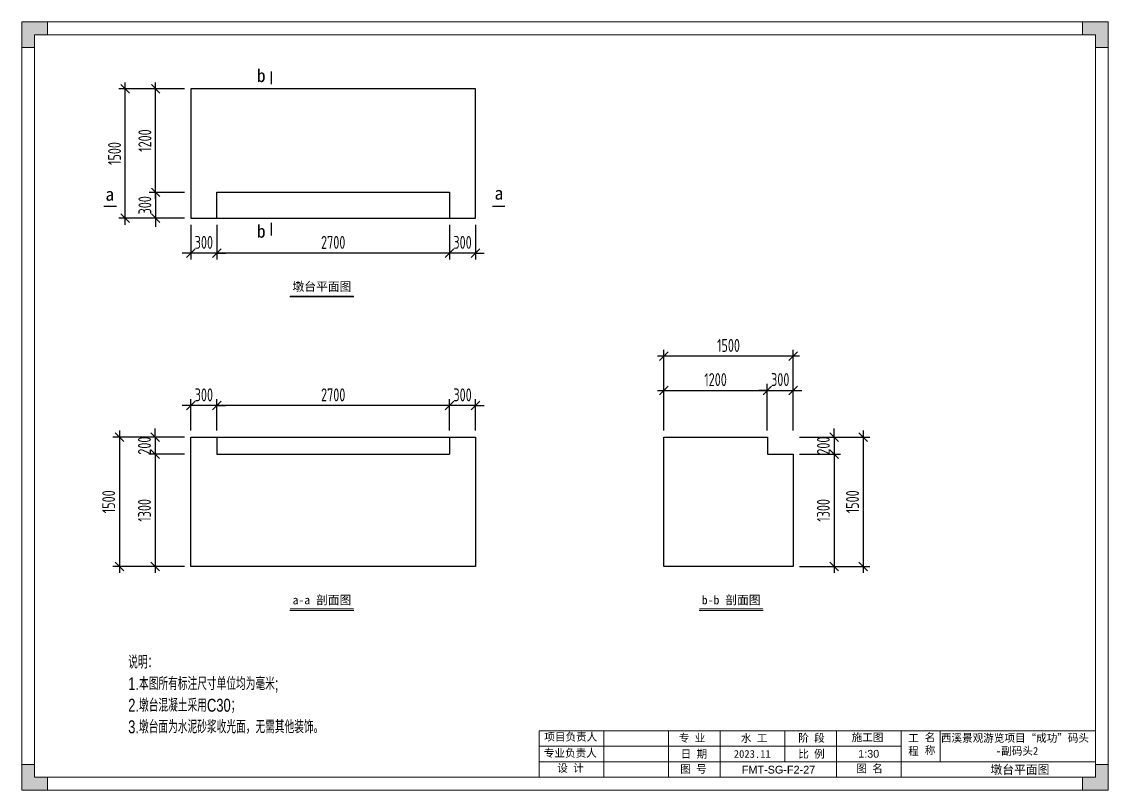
# Model space of a CAD drawing. Header units: millimetres. Extents: x 136606 to 1231039, y 82794 to 127364.
# Drawn here: x 976325 to 988925, y 118454 to 127364 of the extents above; entities that cross this region are included whole.
import ezdxf

# ---------------------------------------------------------------- set-up
doc = ezdxf.new("R2010")
doc.units = ezdxf.units.MM
doc.layers.add('00打印图框', color=255, linetype='Continuous')
doc.layers.add('图框', color=7, linetype='Continuous', lineweight=13)
doc.layers.add('文本', color=3, linetype='Continuous', lineweight=13)
doc.styles.add('Arial', font='arial.ttf')
doc.styles.add('hztxt', font='ros1.shx', dxfattribs={"width": 0.8, "bigfont": 'hztxt.shx'})
doc.styles.get("Standard").update_dxf_attribs({"font": 'arial.ttf'})
doc.dimstyles.new('DIM-50', dxfattribs={"dimscale": 50, "dimtxt": 3, "dimasz": 2, "dimexe": 1.5, "dimexo": 1.5, "dimgap": 1, "dimtad": 1, "dimdec": 1, "dimdsep": 46, "dimtxsty": 'hztxt', "dimblk": 'OBLIQUE', "dimcen": 0, "dimdle": 1.5, "dimclrd": 9, "dimclre": 9, "dimclrt": 2, "dimadec": 1, "dimazin": 0, "dimtfac": 1, "dimtdec": 1, "dimtix": 1, "dimtmove": 2, "dimatfit": 3, "dimldrblk": 'OBLIQUE', "dimfxl": 15, "dimtolj": 1, "dimtzin": 0, "dimarcsym": 1})

# ---------------------------------------------------------------- blocks, each defined once
blk = doc.blocks.new('_Oblique')
at = {"color": 0, "linetype": 'ByBlock', "lineweight": -2}
blk.add_line((-0.5, -0.5), (0.5, 0.5), dxfattribs=at)
blk = doc.blocks.new('*D1834')
at = {"color": 9, "lineweight": -2, "transparency": 16777216}
for p, q in [((983771, 122624), (983771, 123165)), ((984971, 122624), (984971, 123165)), ((983696, 123090), (985046, 123090))]:
    blk.add_line(p, q, dxfattribs=at)
at = {"layer": 'Defpoints', "color": 0, "transparency": 16777216}
for p in [(984971, 123090), (983771, 122549, 0), (984971, 122549, 0)]:
    blk.add_point(p, dxfattribs=at)
at = {"color": 9, "lineweight": -2, "transparency": 16777216, "xscale": 100, "yscale": 100, "zscale": 100, "rotation": 180}
blk.add_blockref('_Oblique', (983771, 123090), dxfattribs=at)
at = {"color": 9, "lineweight": -2, "transparency": 16777216, "xscale": 100, "yscale": 100, "zscale": 100}
blk.add_blockref('_Oblique', (984971, 123090), dxfattribs=at)
at = {"color": 2, "transparency": 16777216, "insert": (984371, 123215), "char_height": 150, "attachment_point": 5, "style": 'hztxt'}
blk.add_mtext('\\A1;1200', dxfattribs=at)
blk = doc.blocks.new('*D1835')
at = {"color": 9, "lineweight": -2, "transparency": 16777216}
for p, q in [((984971, 122624), (984971, 123165)), ((985271, 122624), (985271, 123165)), ((984971, 123090), (984871, 123090)), ((984971, 123090), (985271, 123090)), ((985271, 123090), (985371, 123090))]:
    blk.add_line(p, q, dxfattribs=at)
at = {"layer": 'Defpoints', "color": 0, "transparency": 16777216}
for p in [(985271, 123090), (984971, 122549, 0), (985271, 122549, 0)]:
    blk.add_point(p, dxfattribs=at)
at = {"color": 9, "lineweight": -2, "transparency": 16777216, "xscale": 100, "yscale": 100, "zscale": 100}
blk.add_blockref('_Oblique', (984971, 123090), dxfattribs=at)
at = {"color": 9, "lineweight": -2, "transparency": 16777216, "xscale": 100, "yscale": 100, "zscale": 100, "rotation": 180}
blk.add_blockref('_Oblique', (985271, 123090), dxfattribs=at)
at = {"color": 2, "transparency": 16777216, "insert": (985121, 123215), "char_height": 150, "attachment_point": 5, "style": 'hztxt'}
blk.add_mtext('\\A1;300', dxfattribs=at)
blk = doc.blocks.new('*D1836')
at = {"color": 9, "lineweight": -2, "transparency": 16777216}
for p, q in [((985346, 123486), (983696, 123486)), ((983771, 122624), (983771, 123561)), ((985271, 122624), (985271, 123561))]:
    blk.add_line(p, q, dxfattribs=at)
at = {"layer": 'Defpoints', "color": 0, "transparency": 16777216}
for p in [(983771, 123486), (983771, 122549, 0), (985271, 122549, 0)]:
    blk.add_point(p, dxfattribs=at)
at = {"color": 9, "lineweight": -2, "transparency": 16777216, "xscale": 100, "yscale": 100, "zscale": 100, "rotation": 180}
blk.add_blockref('_Oblique', (983771, 123486), dxfattribs=at)
at = {"color": 9, "lineweight": -2, "transparency": 16777216, "xscale": 100, "yscale": 100, "zscale": 100}
blk.add_blockref('_Oblique', (985271, 123486), dxfattribs=at)
at = {"color": 2, "transparency": 16777216, "insert": (984521, 123611), "char_height": 150, "attachment_point": 5, "style": 'hztxt'}
blk.add_mtext('\\A1;1500', dxfattribs=at)
blk = doc.blocks.new('*D1837')
at = {"color": 9, "lineweight": -2, "transparency": 16777216}
for p, q in [((985746, 122549), (985746, 122649)), ((985346, 122549), (985821, 122549)), ((985746, 122549), (985746, 122349)), ((985346, 122349), (985821, 122349)), ((985746, 122349), (985746, 122249))]:
    blk.add_line(p, q, dxfattribs=at)
at = {"layer": 'Defpoints', "color": 0, "transparency": 16777216}
for p in [(985271, 122549, 0), (985271, 122349, 0), (985746, 122349)]:
    blk.add_point(p, dxfattribs=at)
at = {"color": 9, "lineweight": -2, "transparency": 16777216, "xscale": 100, "yscale": 100, "zscale": 100}
for p, rotation in [((985746, 122549), 270), ((985746, 122349), 90)]:
    blk.add_blockref('_Oblique', p, dxfattribs=dict(at, rotation=rotation))
at = {"color": 2, "transparency": 16777216, "insert": (985621, 122449), "char_height": 150, "attachment_point": 5, "rotation": 90, "style": 'hztxt'}
blk.add_mtext('\\A1;200', dxfattribs=at)
blk = doc.blocks.new('*D1838')
at = {"color": 9, "lineweight": -2, "transparency": 16777216}
for p, q in [((985346, 122349), (985821, 122349)), ((985746, 122424), (985746, 120974)), ((985346, 121049), (985821, 121049))]:
    blk.add_line(p, q, dxfattribs=at)
at = {"layer": 'Defpoints', "color": 0, "transparency": 16777216}
for p in [(985271, 122349, 0), (985271, 121049, 0), (985746, 121049)]:
    blk.add_point(p, dxfattribs=at)
at = {"color": 9, "lineweight": -2, "transparency": 16777216, "xscale": 100, "yscale": 100, "zscale": 100}
for p, rotation in [((985746, 122349), 90), ((985746, 121049), 270)]:
    blk.add_blockref('_Oblique', p, dxfattribs=dict(at, rotation=rotation))
at = {"color": 2, "transparency": 16777216, "insert": (985621, 121699), "char_height": 150, "attachment_point": 5, "rotation": 90, "style": 'hztxt'}
blk.add_mtext('\\A1;1300', dxfattribs=at)
blk = doc.blocks.new('*D1839')
at = {"color": 9, "lineweight": -2, "transparency": 16777216}
for p, q in [((986084, 122624), (986084, 120974)), ((985346, 122549), (986159, 122549)), ((985346, 121049), (986159, 121049))]:
    blk.add_line(p, q, dxfattribs=at)
at = {"layer": 'Defpoints', "color": 0, "transparency": 16777216}
for p in [(985271, 122549, 0), (985271, 121049, 0), (986084, 121049)]:
    blk.add_point(p, dxfattribs=at)
at = {"color": 9, "lineweight": -2, "transparency": 16777216, "xscale": 100, "yscale": 100, "zscale": 100}
for p, rotation in [((986084, 122549), 90), ((986084, 121049), 270)]:
    blk.add_blockref('_Oblique', p, dxfattribs=dict(at, rotation=rotation))
at = {"color": 2, "transparency": 16777216, "insert": (985959, 121799), "char_height": 150, "attachment_point": 5, "rotation": 90, "style": 'hztxt'}
blk.add_mtext('\\A1;1500', dxfattribs=at)
blk = doc.blocks.new('*D1840')
at = {"color": 9, "lineweight": -2, "transparency": 16777216}
for p, q in [((981287, 122624), (981287, 122988)), ((981587, 122624), (981587, 122988)), ((981287, 122913), (981187, 122913)), ((981587, 122913), (981287, 122913)), ((981587, 122913), (981687, 122913))]:
    blk.add_line(p, q, dxfattribs=at)
at = {"layer": 'Defpoints', "color": 0, "transparency": 16777216}
for p in [(981287, 122913), (981287, 122549), (981587, 122549)]:
    blk.add_point(p, dxfattribs=at)
at = {"color": 9, "lineweight": -2, "transparency": 16777216, "xscale": 100, "yscale": 100, "zscale": 100}
blk.add_blockref('_Oblique', (981287, 122913), dxfattribs=at)
at = {"color": 9, "lineweight": -2, "transparency": 16777216, "xscale": 100, "yscale": 100, "zscale": 100, "rotation": 180}
blk.add_blockref('_Oblique', (981587, 122913), dxfattribs=at)
at = {"color": 2, "transparency": 16777216, "insert": (981437, 123038), "char_height": 150, "attachment_point": 5, "style": 'hztxt'}
blk.add_mtext('\\A1;300', dxfattribs=at)
blk = doc.blocks.new('*D1841')
at = {"color": 9, "lineweight": -2, "transparency": 16777216}
for p, q in [((978587, 122624), (978587, 122988)), ((981287, 122624), (981287, 122988)), ((981362, 122913), (978512, 122913))]:
    blk.add_line(p, q, dxfattribs=at)
at = {"layer": 'Defpoints', "color": 0, "transparency": 16777216}
for p in [(978587, 122913), (978587, 122549), (981287, 122549)]:
    blk.add_point(p, dxfattribs=at)
at = {"color": 9, "lineweight": -2, "transparency": 16777216, "xscale": 100, "yscale": 100, "zscale": 100, "rotation": 180}
blk.add_blockref('_Oblique', (978587, 122913), dxfattribs=at)
at = {"color": 9, "lineweight": -2, "transparency": 16777216, "xscale": 100, "yscale": 100, "zscale": 100}
blk.add_blockref('_Oblique', (981287, 122913), dxfattribs=at)
at = {"color": 2, "transparency": 16777216, "insert": (979937, 123038), "char_height": 150, "attachment_point": 5, "style": 'hztxt'}
blk.add_mtext('\\A1;2700', dxfattribs=at)
blk = doc.blocks.new('*D1842')
at = {"color": 9, "lineweight": -2, "transparency": 16777216}
for p, q in [((978287, 122624), (978287, 122988)), ((978587, 122624), (978587, 122988)), ((978287, 122913), (978187, 122913)), ((978587, 122913), (978287, 122913)), ((978587, 122913), (978687, 122913))]:
    blk.add_line(p, q, dxfattribs=at)
at = {"layer": 'Defpoints', "color": 0, "transparency": 16777216}
for p in [(978287, 122913), (978287, 122549), (978587, 122549)]:
    blk.add_point(p, dxfattribs=at)
at = {"color": 9, "lineweight": -2, "transparency": 16777216, "xscale": 100, "yscale": 100, "zscale": 100}
blk.add_blockref('_Oblique', (978287, 122913), dxfattribs=at)
at = {"color": 9, "lineweight": -2, "transparency": 16777216, "xscale": 100, "yscale": 100, "zscale": 100, "rotation": 180}
blk.add_blockref('_Oblique', (978587, 122913), dxfattribs=at)
at = {"color": 2, "transparency": 16777216, "insert": (978437, 123038), "char_height": 150, "attachment_point": 5, "style": 'hztxt'}
blk.add_mtext('\\A1;300', dxfattribs=at)
blk = doc.blocks.new('*D1843')
at = {"color": 9, "lineweight": -2, "transparency": 16777216}
for p, q in [((977873, 122549), (977873, 122649)), ((978212, 122549), (977798, 122549)), ((977873, 122549), (977873, 122349)), ((978212, 122349), (977798, 122349)), ((977873, 122349), (977873, 122249))]:
    blk.add_line(p, q, dxfattribs=at)
at = {"layer": 'Defpoints', "color": 0, "transparency": 16777216}
for p in [(978287, 122549), (977873, 122349), (978287, 122349)]:
    blk.add_point(p, dxfattribs=at)
at = {"color": 9, "lineweight": -2, "transparency": 16777216, "xscale": 100, "yscale": 100, "zscale": 100}
for p, rotation in [((977873, 122549), 270), ((977873, 122349), 90)]:
    blk.add_blockref('_Oblique', p, dxfattribs=dict(at, rotation=rotation))
at = {"color": 2, "transparency": 16777216, "insert": (977748, 122449), "char_height": 150, "attachment_point": 5, "rotation": 90, "style": 'hztxt'}
blk.add_mtext('\\A1;200', dxfattribs=at)
blk = doc.blocks.new('*D1844')
at = {"color": 9, "lineweight": -2, "transparency": 16777216}
for p, q in [((978212, 122349), (977798, 122349)), ((977873, 122424), (977873, 120974)), ((978212, 121049), (977798, 121049))]:
    blk.add_line(p, q, dxfattribs=at)
at = {"layer": 'Defpoints', "color": 0, "transparency": 16777216}
for p in [(978287, 122349), (977873, 121049), (978287, 121049)]:
    blk.add_point(p, dxfattribs=at)
at = {"color": 9, "lineweight": -2, "transparency": 16777216, "xscale": 100, "yscale": 100, "zscale": 100}
for p, rotation in [((977873, 122349), 90), ((977873, 121049), 270)]:
    blk.add_blockref('_Oblique', p, dxfattribs=dict(at, rotation=rotation))
at = {"color": 2, "transparency": 16777216, "insert": (977748, 121699), "char_height": 150, "attachment_point": 5, "rotation": 90, "style": 'hztxt'}
blk.add_mtext('\\A1;1300', dxfattribs=at)
blk = doc.blocks.new('*D1845')
at = {"color": 9, "lineweight": -2, "transparency": 16777216}
for p, q in [((977458, 122624), (977458, 120974)), ((978212, 122549), (977383, 122549)), ((978212, 121049), (977383, 121049))]:
    blk.add_line(p, q, dxfattribs=at)
at = {"layer": 'Defpoints', "color": 0, "transparency": 16777216}
for p in [(978287, 122549), (977458, 121049), (978287, 121049)]:
    blk.add_point(p, dxfattribs=at)
at = {"color": 9, "lineweight": -2, "transparency": 16777216, "xscale": 100, "yscale": 100, "zscale": 100}
for p, rotation in [((977458, 122549), 90), ((977458, 121049), 270)]:
    blk.add_blockref('_Oblique', p, dxfattribs=dict(at, rotation=rotation))
at = {"color": 2, "transparency": 16777216, "insert": (977333, 121799), "char_height": 150, "attachment_point": 5, "rotation": 90, "style": 'hztxt'}
blk.add_mtext('\\A1;1500', dxfattribs=at)
blk = doc.blocks.new('*D1846')
at = {"color": 9, "lineweight": -2, "transparency": 16777216}
for p, q in [((981287, 125011), (981287, 124606)), ((981587, 125011), (981587, 124606)), ((981287, 124681), (981187, 124681)), ((981587, 124681), (981287, 124681)), ((981587, 124681), (981687, 124681))]:
    blk.add_line(p, q, dxfattribs=at)
at = {"layer": 'Defpoints', "color": 0, "transparency": 16777216}
for p in [(981287, 125086), (981587, 125086), (981287, 124681)]:
    blk.add_point(p, dxfattribs=at)
at = {"color": 9, "lineweight": -2, "transparency": 16777216, "xscale": 100, "yscale": 100, "zscale": 100}
blk.add_blockref('_Oblique', (981287, 124681), dxfattribs=at)
at = {"color": 9, "lineweight": -2, "transparency": 16777216, "xscale": 100, "yscale": 100, "zscale": 100, "rotation": 180}
blk.add_blockref('_Oblique', (981587, 124681), dxfattribs=at)
at = {"color": 2, "transparency": 16777216, "insert": (981437, 124806), "char_height": 150, "attachment_point": 5, "style": 'hztxt'}
blk.add_mtext('\\A1;300', dxfattribs=at)
blk = doc.blocks.new('*D1847')
at = {"color": 9, "lineweight": -2, "transparency": 16777216}
for p, q in [((978587, 125011), (978587, 124606)), ((981287, 125011), (981287, 124606)), ((981362, 124681), (978512, 124681))]:
    blk.add_line(p, q, dxfattribs=at)
at = {"layer": 'Defpoints', "color": 0, "transparency": 16777216}
for p in [(978587, 125086), (981287, 125086), (978587, 124681)]:
    blk.add_point(p, dxfattribs=at)
at = {"color": 9, "lineweight": -2, "transparency": 16777216, "xscale": 100, "yscale": 100, "zscale": 100, "rotation": 180}
blk.add_blockref('_Oblique', (978587, 124681), dxfattribs=at)
at = {"color": 9, "lineweight": -2, "transparency": 16777216, "xscale": 100, "yscale": 100, "zscale": 100}
blk.add_blockref('_Oblique', (981287, 124681), dxfattribs=at)
at = {"color": 2, "transparency": 16777216, "insert": (979937, 124806), "char_height": 150, "attachment_point": 5, "style": 'hztxt'}
blk.add_mtext('\\A1;2700', dxfattribs=at)
blk = doc.blocks.new('*D1848')
at = {"color": 9, "lineweight": -2, "transparency": 16777216}
for p, q in [((978287, 125011), (978287, 124606)), ((978587, 125011), (978587, 124606)), ((978287, 124681), (978187, 124681)), ((978587, 124681), (978287, 124681)), ((978587, 124681), (978687, 124681))]:
    blk.add_line(p, q, dxfattribs=at)
at = {"layer": 'Defpoints', "color": 0, "transparency": 16777216}
for p in [(978287, 125086), (978587, 125086), (978287, 124681)]:
    blk.add_point(p, dxfattribs=at)
at = {"color": 9, "lineweight": -2, "transparency": 16777216, "xscale": 100, "yscale": 100, "zscale": 100}
blk.add_blockref('_Oblique', (978287, 124681), dxfattribs=at)
at = {"color": 9, "lineweight": -2, "transparency": 16777216, "xscale": 100, "yscale": 100, "zscale": 100, "rotation": 180}
blk.add_blockref('_Oblique', (978587, 124681), dxfattribs=at)
at = {"color": 2, "transparency": 16777216, "insert": (978437, 124806), "char_height": 150, "attachment_point": 5, "style": 'hztxt'}
blk.add_mtext('\\A1;300', dxfattribs=at)
blk = doc.blocks.new('GW-TK')
at = {"layer": '图框', "linetype": 'Continuous', "lineweight": 0}
h = blk.add_hatch(color=256, dxfattribs=at)
h.dxf.hatch_style = 1
h.paths.add_polyline_path([(927183.55, 464715.01), (927183.55, 464705.01), (927188.55, 464705.01), (927188.55, 464710.01), (927193.56, 464710.01), (927193.56, 464715.01)])
h = blk.add_hatch(color=256, dxfattribs=at)
h.dxf.hatch_style = 1
h.paths.add_polyline_path([(927593.55, 464715.01), (927593.55, 464710.01), (927598.55, 464710.01), (927598.55, 464705.01), (927603.55, 464705.01), (927603.55, 464715.01)])
h = blk.add_hatch(color=256, dxfattribs=at)
h.dxf.hatch_style = 1
h.paths.add_polyline_path([(927193.56, 464418.01), (927193.56, 464423.01), (927188.55, 464423.01), (927188.55, 464428.01), (927183.55, 464428.01), (927183.55, 464418.01)])
h = blk.add_hatch(color=256, dxfattribs=at)
h.dxf.hatch_style = 1
h.paths.add_polyline_path([(927603.55, 464418.01), (927603.55, 464428.01), (927598.55, 464428.01), (927598.55, 464423.01), (927593.55, 464423.01), (927593.55, 464418.01)])
at = {"layer": '图框', "linetype": 'Continuous'}
for p, q in [((927383.55, 464441.02), (927383.55, 464423.01)), ((927408.55, 464441.02), (927408.55, 464423.01)), ((927433.55, 464441.02), (927433.55, 464423.01)), ((927453.55, 464441.02), (927453.55, 464423.01)), ((927478.55, 464441.02), (927478.55, 464429.01)), ((927498.55, 464441.02), (927498.55, 464423.01)), ((927523.55, 464441.02), (927523.55, 464423.01)), ((927538.55, 464441.02), (927538.55, 464429.01)), ((927383.55, 464435.01), (927523.55, 464435.01)), ((927451.56, 464429.01), (927383.55, 464429.01)), ((927383.55, 464429.01), (927598.55, 464429.01))]:
    blk.add_line(p, q, dxfattribs=at)
at = {"layer": '图框', "linetype": 'Continuous', "lineweight": 0}
for points in [[(927188.55, 464705.01), (927188.55, 464710.01), (927193.56, 464710.01), (927193.56, 464715.01), (927183.55, 464715.01), (927183.55, 464705.01)], [(927598.55, 464705.01), (927598.55, 464710.01), (927593.55, 464710.01), (927593.55, 464715.01), (927603.55, 464715.01), (927603.55, 464705.01)], [(927188.55, 464428.01), (927188.55, 464423.01), (927193.56, 464423.01), (927193.56, 464418.01), (927183.55, 464418.01), (927183.55, 464428.01)], [(927598.55, 464428.01), (927598.55, 464423.01), (927593.55, 464423.01), (927593.55, 464418.01), (927603.55, 464418.01), (927603.55, 464428.01)]]:
    blk.add_lwpolyline(points, close=True, dxfattribs=at)
at = {"layer": '图框'}
for points in [[(927183.55, 464715.01), (927603.55, 464715.01), (927603.55, 464418.01), (927183.55, 464418.01)], [(927188.55, 464710.01), (927598.55, 464710.01), (927598.55, 464423.01), (927188.55, 464423.01)]]:
    blk.add_lwpolyline(points, close=True, dxfattribs=at)
at = {"layer": '图框', "linetype": 'Continuous'}
blk.add_lwpolyline([(927383.55, 464441.02), (927598.55, 464441.02)], dxfattribs=at)
at = {"layer": '图框', "linetype": 'Continuous', "char_height": 3, "attachment_point": 1}
for s, width, heights, insert in [('{\\fSimSun|b0|i0|c134|p2;项目负责人}', 26.0225, [0], (927385.56, 464440.15)), ('{\\fSimSun|b0|i0|c134|p2;专 业}', 12.8345, [0], (927437.53, 464439.73)), ('{\\fSimSun|b0|i0|c134|p2;阶 段}', 17.4775, [0], (927483.73, 464439.73)), ('{\\fSimSun|b0|i0|c134|p2;工 程}', 5.2119, [0], (927526.21, 464439.66)), ('{\\fSimSun|b0|i0|c134|p2;名 称}', 5.2119, [0], (927532.62, 464439.93)), ('{\\fSimSun|b0|i0|c134|p2;专业负责人}', 24.6361, [2.04], (927385.39, 464433.9)), ('{\\fSimSun|b0|i0|c134|p2;日 期}', 11.224, [0], (927438.25, 464433.55)), ('{\\fSimSun|b0|i0|c134|p2;比 例}', 10.9146, [0], (927483.71, 464433.55)), ('{\\fSimSun|b0|i0|c134|p2;设 计}', 16.2353, [0], (927390.55, 464428.09)), ('{\\fSimSun|b0|i0|c134|p2;图 号}', 23.6261, [0], (927438.11, 464427.75)), ('{\\fSimSun|b0|i0|c134|p2;图 名}', 12.066, [0], (927506.19, 464427.94))]:
    blk.add_mtext_dynamic_manual_height_columns(s, width=width, gutter_width=17.5, heights=heights, dxfattribs=dict(at, insert=insert))
at = {"layer": '图框', "color": 3, "linetype": 'Continuous', "char_height": 3, "attachment_point": 1}
for s, width, insert in [('{\\fSimSun|b0|i0|c134|p2;水 工}', 11.224, (927461.55, 464439.63)), ('\\pt9;{\\fSimSun|b0|i0|c134|p2;施工图}', 18.6303, (927504.36, 464439.94)), ('\\pi0.39911,t9.39911;{\\fSimSun|b0|i0|c134|p2;西溪景观游览项目“成功”码头\\P\\pi21.67411,t30.67411;-副码头2}', 60.0149, (927538.45, 464439.71)), ('{\\fSimSun|b0|i0|c134|p2;2023.11}', 11.224, (927458.8, 464433.55))]:
    blk.add_mtext_dynamic_manual_height_columns(s, width=width, gutter_width=17.5, heights=[0], dxfattribs=dict(at, insert=insert))
blk = doc.blocks.new('*D1849')
at = {"color": 9, "lineweight": -2, "transparency": 16777216}
for p, q in [((978212, 125386), (977803, 125386)), ((977878, 125386), (977878, 125486)), ((977878, 125386), (977878, 125086)), ((978212, 125086), (977803, 125086)), ((977878, 125086), (977878, 124986))]:
    blk.add_line(p, q, dxfattribs=at)
at = {"layer": 'Defpoints', "color": 0, "transparency": 16777216}
for p in [(978287, 125386), (977878, 125086), (978287, 125086)]:
    blk.add_point(p, dxfattribs=at)
at = {"color": 9, "lineweight": -2, "transparency": 16777216, "xscale": 100, "yscale": 100, "zscale": 100}
for p, rotation in [((977878, 125386), 270), ((977878, 125086), 90)]:
    blk.add_blockref('_Oblique', p, dxfattribs=dict(at, rotation=rotation))
at = {"color": 2, "transparency": 16777216, "insert": (977753, 125236), "char_height": 150, "attachment_point": 5, "rotation": 90, "style": 'hztxt'}
blk.add_mtext('\\A1;300', dxfattribs=at)
blk = doc.blocks.new('*D1850')
at = {"color": 9, "lineweight": -2, "transparency": 16777216}
for p, q in [((977878, 125311), (977878, 126661)), ((978212, 126586), (977803, 126586)), ((978212, 125386), (977803, 125386))]:
    blk.add_line(p, q, dxfattribs=at)
at = {"layer": 'Defpoints', "color": 0, "transparency": 16777216}
for p in [(977878, 126586), (978287, 126586), (978287, 125386)]:
    blk.add_point(p, dxfattribs=at)
at = {"color": 9, "lineweight": -2, "transparency": 16777216, "xscale": 100, "yscale": 100, "zscale": 100}
for p, rotation in [((977878, 126586), 90), ((977878, 125386), 270)]:
    blk.add_blockref('_Oblique', p, dxfattribs=dict(at, rotation=rotation))
at = {"color": 2, "transparency": 16777216, "insert": (977753, 125986), "char_height": 150, "attachment_point": 5, "rotation": 90, "style": 'hztxt'}
blk.add_mtext('\\A1;1200', dxfattribs=at)
blk = doc.blocks.new('*D1851')
at = {"color": 9, "lineweight": -2, "transparency": 16777216}
for p, q in [((977526, 125011), (977526, 126661)), ((978212, 126586), (977451, 126586)), ((978212, 125086), (977451, 125086))]:
    blk.add_line(p, q, dxfattribs=at)
at = {"layer": 'Defpoints', "color": 0, "transparency": 16777216}
for p in [(977526, 126586), (978287, 126586), (978287, 125086)]:
    blk.add_point(p, dxfattribs=at)
at = {"color": 9, "lineweight": -2, "transparency": 16777216, "xscale": 100, "yscale": 100, "zscale": 100}
for p, rotation in [((977526, 126586), 90), ((977526, 125086), 270)]:
    blk.add_blockref('_Oblique', p, dxfattribs=dict(at, rotation=rotation))
at = {"color": 2, "transparency": 16777216, "insert": (977401, 125836), "char_height": 150, "attachment_point": 5, "rotation": 90, "style": 'hztxt'}
blk.add_mtext('\\A1;1500', dxfattribs=at)

msp = doc.modelspace()

# ---------------------------------------------------------------- linework, layer by layer
for p, q in [((979435.4567, 124177.2558), (980175.8914, 124177.2558)), ((979435.4567, 120543.6999), (980175.8914, 120543.6999)), ((984181.1239, 120543.6999), (984921.5586, 120543.6999))]:
    msp.add_line(p, q)
for points, const_width in [([(979219.9405, 126789.4925), (979219.9405, 126639.4925)], 15), ([(977424.2693, 125222.663), (977274.2693, 125222.663)], 15), ([(981780.3209, 125222.663), (981930.3209, 125222.663)], 15), ([(979219.9405, 124882.7039), (979219.9405, 125032.7039)], 15), ([(979435.4567, 124193.0558), (980175.8914, 124193.0558)], 5.4), ([(979435.4567, 120559.4999), (980175.8914, 120559.4999)], 5.4), ([(984181.1239, 120559.4999), (984921.5586, 120559.4999)], 5.4)]:
    msp.add_lwpolyline(points, dxfattribs=dict(const_width=const_width))
for points in [[(978286.9779, 125086.0982), (981586.9779, 125086.0982), (981586.9779, 126586.0982), (978286.9779, 126586.0982)], [(978286.9779, 126586.0982), (978286.9779, 125086.0982)], [(978586.9779, 125086.0982), (978586.9779, 125386.0982), (981286.9779, 125386.0982), (981286.9779, 125086.0982)], [(978286.9779, 122548.6144), (981586.9779, 122548.6144), (981586.9779, 121048.6144), (978286.9779, 121048.6144), (978286.9779, 122548.6144)], [(978586.9779, 122548.6144), (978586.9779, 122348.6144)], [(981286.9779, 122548.6144), (981286.9779, 122348.6144)], [(985271.4221, 122348.6144), (985271.4221, 121048.6383), (983771.4221, 121048.6383), (983771.4221, 122548.6144), (984971.4221, 122548.6144)], [(984971.4221, 122548.6144), (984971.4221, 122348.6144), (985271.4221, 122348.6144)], [(978586.9779, 122348.6144), (981286.9779, 122348.6144)]]:
    msp.add_lwpolyline(points)

# ---------------------------------------------------------------- block references
at = {"layer": '文本', "xscale": 30, "yscale": 30, "zscale": 30}
msp.add_blockref('GW-TK', (-26839181.6087, -13814086.4654), dxfattribs=at)

# ---------------------------------------------------------------- texts
at = {"attachment_point": 5, "line_spacing_factor": 2, "style": 'Arial'}
for s, insert, char_height in [('{\\fSimSun|b0|i0|c134|p2;b}', (979102.5764, 126738.3925), 150), ('{\\fSimSun|b0|i0|c134|p2;a}', (977346.2491, 125362.7027), 150), ('{\\fSimSun|b0|i0|c134|p2;a}', (981858.3411, 125374.9874), 150), ('{\\fSimSun|b0|i0|c134|p2;b}', (979102.5764, 124933.8039), 150), ('{\\fSimSun|b0|i0|c134|p2;墩台平面图}', (979806.272, 124287.8173), 100), ('{\\fSimSun|b0|i0|c134|p2;a-a 剖面图}', (979806.272, 120654.2615), 100), ('{\\fSimSun|b0|i0|c134|p2;b-b 剖面图}', (984551.9392, 120654.2615), 100), ('{\\fSimSun|b0|i0|c134|p2;墩台平面图}', (987900.7334, 118687.4044), 100)]:
    msp.add_mtext(s, dxfattribs=dict(at, insert=insert, char_height=char_height))
at = {"insert": (977559.5924, 120014.625), "char_height": 150, "attachment_point": 1, "style": 'Arial'}
msp.add_mtext_dynamic_manual_height_columns('{\\Ffsdb-e,hztxt|c134;\\W0.75;说明：\\P1.本图所有标注尺寸单位均为毫米;\\P2.墩台混凝土采用C30\\H1.00004x;；\\P3.墩台面为水泥砂浆收光面，无需其他装饰。}', width=2651.87033, gutter_width=12.5, heights=[0], dxfattribs=at)
at = {"layer": '00打印图框', "color": 6, "char_height": 90, "attachment_point": 1, "style": 'Arial'}
for s, width, gutter_width, heights, insert in [('1:30', 39.404991, 2.8125, [0], (986024.3722, 118921.7981)), ('{\\C256;FMT-SG-F2-27}', 138.940173, 0, [18.9488], (984674.9525, 118737.5468))]:
    msp.add_mtext_dynamic_manual_height_columns(s, width=width, gutter_width=gutter_width, heights=heights, dxfattribs=dict(at, insert=insert))

# ---------------------------------------------------------------- dimensions: what is measured, and where the dimension line sits
for base, p1, p2, picture, middle in [((977526.1519, 126586.0982), (978286.9779, 125086.0982), (978286.9779, 126586.0982), '*D1851', (977401.1519, 125836.0982)), ((977878.2765, 126586.0982), (978286.9779, 125386.0982), (978286.9779, 126586.0982), '*D1850', (977753.2765, 125986.0982)), ((977878.2765, 125086.0982), (978286.9779, 125386.0982), (978286.9779, 125086.0982), '*D1849', (977753.2765, 125236.0982)), ((977457.9047, 121048.6144), (978286.9779, 122548.6144), (978286.9779, 121048.6144), '*D1845', (977332.9047, 121798.6144)), ((977872.6883, 122348.6144), (978286.9779, 122548.6144), (978286.9779, 122348.6144), '*D1843', (977747.6883, 122448.6144)), ((985746.493, 122348.6144, -0.0005), (985271.4221, 122548.6144), (985271.4221, 122348.6144), '*D1837', (985621.493, 122448.6144, -0.0005)), ((986083.7266, 121048.6383, -0.0005), (985271.4221, 122548.6144), (985271.4221, 121048.6383), '*D1839', (985958.7266, 121798.6264, -0.0005)), ((977872.6883, 121048.6144), (978286.9779, 122348.6144), (978286.9779, 121048.6144), '*D1844', (977747.6883, 121698.6144)), ((985746.493, 121048.6383, -0.0005), (985271.4221, 122348.6144), (985271.4221, 121048.6383), '*D1838', (985621.493, 121698.6264, -0.0005))]:
    dim = msp.add_linear_dim(base=base, p1=p1, p2=p2, angle=90, dimstyle='DIM-50')
    dim.commit()
    dim.dimension.update_dxf_attribs({"geometry": picture, "text_midpoint": middle})
for base, p1, p2, picture, middle in [((978286.9779, 124681.0611), (978586.9779, 125086.0982), (978286.9779, 125086.0982), '*D1848', (978436.9779, 124806.0611)), ((978586.9779, 124681.0611), (981286.9779, 125086.0982), (978586.9779, 125086.0982), '*D1847', (979936.9779, 124806.0611)), ((981286.9779, 124681.0611), (981586.9779, 125086.0982), (981286.9779, 125086.0982), '*D1846', (981436.9779, 124806.0611)), ((983771.4221, 123485.613, -0.0005), (985271.4221, 122548.6144), (983771.4221, 122548.6144), '*D1836', (984521.4221, 123610.613, -0.0005)), ((984971.4221, 123090.3629, -0.0005), (983771.4221, 122548.6144), (984971.4221, 122548.6144), '*D1834', (984371.4221, 123215.3629, -0.0005)), ((985271.4221, 123090.3629, -0.0005), (984971.4221, 122548.6144), (985271.4221, 122548.6144), '*D1835', (985121.4221, 123215.3629, -0.0005)), ((978286.9779, 122913.3426), (978586.9779, 122548.6144), (978286.9779, 122548.6144), '*D1842', (978436.9779, 123038.3426)), ((978586.9779, 122913.3426), (981286.9779, 122548.6144), (978586.9779, 122548.6144), '*D1841', (979936.9779, 123038.3426)), ((981286.9779, 122913.3426), (981586.9779, 122548.6144), (981286.9779, 122548.6144), '*D1840', (981436.9779, 123038.3426))]:
    dim = msp.add_linear_dim(base=base, p1=p1, p2=p2, dimstyle='DIM-50')
    dim.commit()
    dim.dimension.update_dxf_attribs({"geometry": picture, "text_midpoint": middle})

doc.saveas('drawing.dxf')
